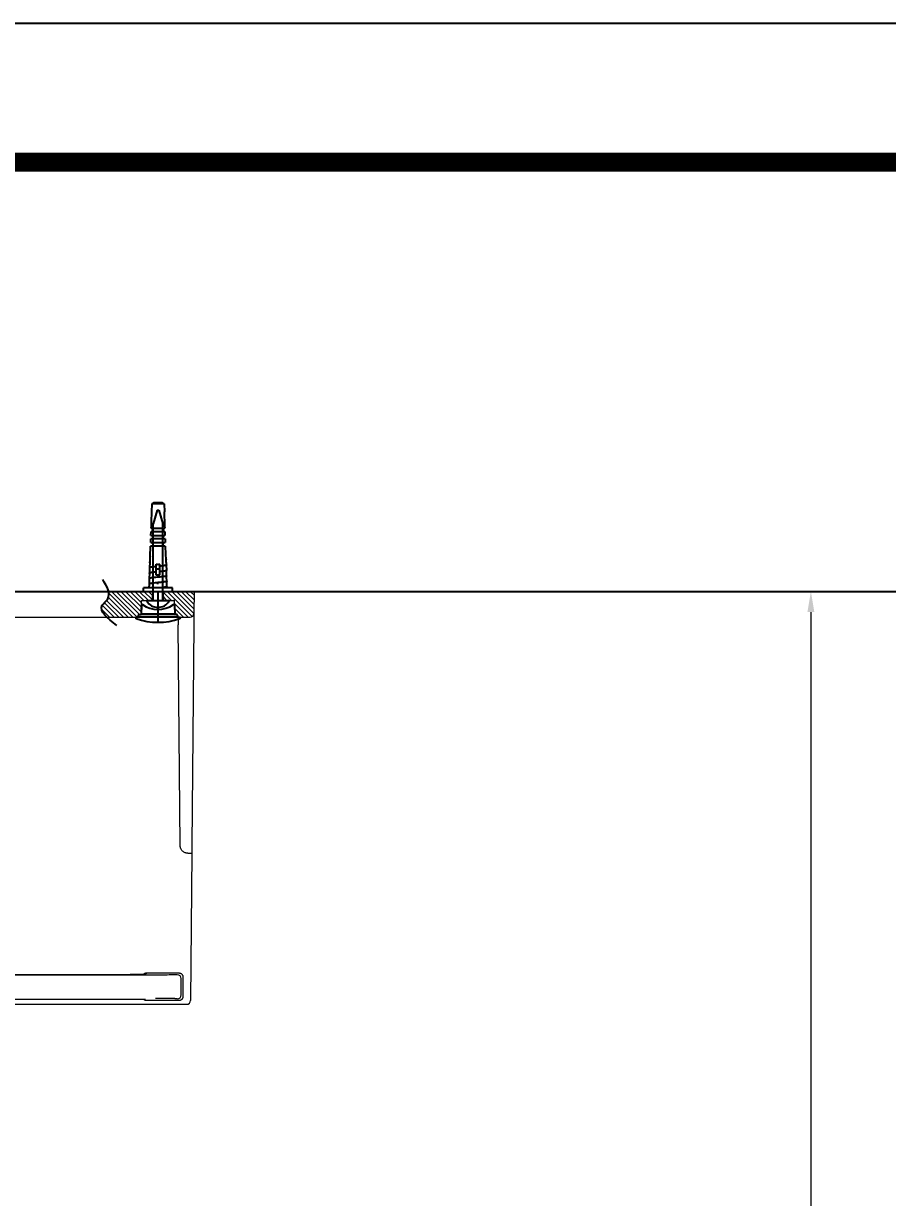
# Model space of a CAD drawing. Extents: x 0 to 3160, y 0 to 2315.
# Drawn here: x 1200.7 to 1535.6, y 1860.2 to 2315 of the extents above; entities that cross this region are included whole.
import ezdxf

# ---------------------------------------------------------------- set-up
doc = ezdxf.new("R2010")
doc.units = 0
doc.header["$LTSCALE"] = 10
doc.header["$MEASUREMENT"] = 0
doc.header["$PDMODE"] = 3
doc.header["$PDSIZE"] = -10
doc.layers.get('0').update_dxf_attribs({"linetype": 'CONTINUOUS'})
doc.layers.get('DEFPOINTS').update_dxf_attribs({"linetype": 'CONTINUOUS'})
for name, color, linetype in [('CASE', 7, 'CONTINUOUS'), ('M4스크류', 6, 'CONTINUOUS'), ('Screw Cap', 4, 'CONTINUOUS'), ('ㄱ PIPE', 4, 'CONTINUOUS'), ('고압호스', 2, 'CONTINUOUS')]:
    doc.layers.add(name, color=color, linetype=linetype)
doc.styles.add('Daelim Dimension', font='')
doc.styles.get('Daelim Dimension').set_extended_font_data('나눔고딕')
doc.dimstyles.new('DEFAULT', dxfattribs={"dimscale": 2, "dimtxt": 2, "dimasz": 2, "dimexe": 0, "dimexo": 2, "dimgap": 1, "dimtad": 1, "dimdec": 1, "dimzin": 9, "dimdsep": 46, "dimtxsty": 'Daelim Dimension', "dimcen": 0.5, "dimclrd": 252, "dimclre": 252, "dimclrt": 3, "dimadec": 1, "dimazin": 0, "dimtfac": 1, "dimtdec": 1, "dimtix": 1, "dimtmove": 0, "dimatfit": 3, "dimfxl": 1, "dimtolj": 1, "dimtzin": 1, "dimlwd": 9, "dimlwe": 9, "dimarcsym": 0})

# ---------------------------------------------------------------- blocks, each defined once
blk = doc.blocks.new('*D17')
at = {"color": 5, "lineweight": 9, "ltscale": 0.5, "transparency": 16777216}
for p, q in [((1340.09, 2095.02), (1507.89, 2095.02)), ((1505.89, 2087.02), (1505.89, 1551.24)), ((1045.83, 1543.24), (1507.89, 1543.24))]:
    blk.add_line(p, q, dxfattribs=at)
at = {"color": 5, "ltscale": 0.5, "transparency": 16777216}
for points in [[(1504.55, 2087.02), (1507.22, 2087.02), (1505.89, 2095.02)], [(1504.55, 1551.24), (1507.22, 1551.24), (1505.89, 1543.24)]]:
    blk.add_solid(points, dxfattribs=at)
at = {"layer": 'DEFPOINTS', "color": 0, "ltscale": 0.5, "transparency": 16777216}
for p in [(1336.09, 2095.02), (1041.83, 1543.24), (1505.89, 1543.24)]:
    blk.add_point(p, dxfattribs=at)
at = {"color": 7, "ltscale": 0.5, "transparency": 16777216, "insert": (1493, 1819.13), "char_height": 20, "attachment_point": 5, "rotation": 90, "style": 'Daelim Dimension'}
blk.add_mtext('\\A1;552', dxfattribs=at)

msp = doc.modelspace()

# ---------------------------------------------------------------- hatches: boundary and pattern name
at = {"linetype": 'Continuous', "lineweight": 15}
h = msp.add_hatch(dxfattribs=at)
h.set_pattern_fill('ANSI31', scale=0.4, style=0)
h.set_pattern_definition([(315, (-3767.816, 2034.5955), (-0.8980256, -0.8980256), [])])
edge = h.paths.add_edge_path()
edge.add_arc((1246.04, 2086.32), 0.3, 270, 359, ccw=False)
edge.add_line((1246.04, 2086.02), (1245.23, 2086.02))
edge.add_line((1245.23, 2086.02), (1245.22, 2085.32))
edge.add_arc((1244.92, 2085.32), 0.3, 270, 359, ccw=False)
edge.add_line((1244.92, 2085.02), (1244.92, 2085.02))
edge.add_line((1244.92, 2085.02), (1232.96, 2085.02))
edge.add_spline(control_points=[(1232.96, 2085.02), (1231.31, 2086.62), (1229.86, 2089.05), (1233.86, 2092.01), (1233.92, 2093.98), (1233.66, 2095.02)], knot_values=[3.824127, 3.824127, 3.824127, 3.824127, 9.603777, 12.869492, 16.091806, 16.091806, 16.091806, 16.091806], degree=3, periodic=0)
edge.add_line((1233.66, 2095.02), (1250.68, 2095.02))
edge.add_line((1250.68, 2095.02), (1250.5, 2091.52))
edge.add_line((1250.5, 2091.52), (1246.43, 2091.52))
edge.add_line((1246.43, 2091.52), (1246.34, 2086.32))
h.paths.add_polyline_path([(1266.76, 2086.51, -0.41166), (1265.26, 2085.02), (1260.74, 2085.02, -0.409111), (1260.44, 2085.32), (1260.43, 2086.02), (1259.63, 2086.02, -0.408572), (1259.33, 2086.32, -0.000462), (1259.33, 2086.32), (1259.24, 2091.52), (1255.16, 2091.52), (1254.98, 2095.02), (1266.83, 2095.02)])

# ---------------------------------------------------------------- linework, layer by layer
at = {"ltscale": 0.5}
msp.add_line((659.63, 2095.02), (2174.68, 2095.02), dxfattribs=at)
at = {"color": 7, "linetype": 'Continuous', "lineweight": 15}
for p, q in [((826.83, 2095.02), (1256.83, 2095.02)), ((1266.83, 2095.02), (1233.66, 2095.02)), ((1250.68, 2095.02), (1250.5, 2091.52)), ((1255.16, 2091.52), (1254.98, 2095.02)), ((1266.83, 2095.02), (1266.76, 2086.51)), ((1246.34, 2086.32), (1246.43, 2091.52)), ((1246.43, 2091.52), (1250.5, 2091.52)), ((1255.16, 2091.52), (1259.24, 2091.52)), ((1259.33, 2086.32), (1259.24, 2091.52)), ((1083.08, 2085.02), (1256.76, 2085.02)), ((1232.96, 2085.02), (1244.92, 2085.02)), ((1244.92, 2085.02), (1260.74, 2085.02)), ((1245.23, 2086.02), (1245.22, 2085.32)), ((1245.22, 2085.32), (1260.44, 2085.32)), ((1245.23, 2086.02), (1246.04, 2086.02)), ((1246.04, 2086.02), (1259.63, 2086.02)), ((1259.33, 2086.32), (1246.34, 2086.32)), ((1259.63, 2086.02), (1260.43, 2086.02)), ((1260.44, 2085.32), (1260.43, 2086.02)), ((1260.74, 2085.02), (1265.26, 2085.02)), ((1261.45, 1996.51), (1260.7, 2082.05)), ((1266.72, 2082.05), (1265.97, 1996.51)), ((1265.95, 1993.54), (1265.45, 1936.51)), ((1248.33, 1947.01), (1248, 1946.68)), ((1248.17, 1947.17), (1261, 1947.17)), ((1081.73, 1946.57), (1242.01, 1946.57)), ((1261.83, 1938.65), (1261.83, 1945)), ((1262.5, 1945.67), (1262.5, 1937.98)), ((1082.14, 1937.08), (1242.01, 1937.08)), ((1087.48, 1935.02), (1263.95, 1935.02)), ((1261, 1936.48), (1248.17, 1936.48))]:
    msp.add_line(p, q, dxfattribs=at)
at = {"color": 8, "linetype": 'Continuous', "lineweight": 15}
for p, q in [((1248.33, 1947.01), (1248.17, 1947.17)), ((1251.83, 1946.36), (1078.97, 1946.36))]:
    msp.add_line(p, q, dxfattribs=at)
at = {"ltscale": 0.5}
msp.add_lwpolyline([(0, 0), (3159.52, 0), (3159.52, 2315.04), (0, 2315.04)], close=True, dxfattribs=at)
at = {"color": 5, "linetype": 'ByBlock', "lineweight": 200, "const_width": 7.28}
msp.add_lwpolyline([(50.81, 99.13), (3108.41, 99.13), (3108.41, 2261.29), (50.81, 2261.29)], close=True, dxfattribs=at)
at = {"color": 7, "linetype": 'Continuous', "lineweight": 15}
for centre, radius, start, end in [((1244.92, 2085.32), 0.3, 270, 359), ((1246.04, 2086.32), 0.3, 270, 359), ((1259.63, 2086.32), 0.3, 181, 270), ((1260.74, 2085.32), 0.3, 181, 270), ((1265.26, 2086.52), 1.5, 270, 359.5), ((1265.26, 2086.52), 1.5, 270, 359.5), ((1265.2, 2036.55), 43.02, 269.0012, 270.9988), ((1260.33, 1945), 1.5, 0.0198, 89.9802), ((1260.33, 1938.65), 1.5, 270.0204, 359.9802), ((1263.95, 1936.52), 1.5, 270, 359.5)]:
    msp.add_arc(centre, radius, start, end, dxfattribs=at)
for points, knots in [([(1256.83, 2095.02), (1256.93, 2095.02), (1257.14, 2095.02), (1257.44, 2095.02), (1257.75, 2095.02), (1258.05, 2095.02), (1258.35, 2095.02), (1258.87, 2095.02), (1259.6, 2095.02), (1260.53, 2095.02), (1261.44, 2095.02), (1262.62, 2095.02), (1263.95, 2095.02), (1265.04, 2095.02), (1265.73, 2095.02), (1266.14, 2095.02), (1266.46, 2095.02), (1266.65, 2095.02), (1266.76, 2095.02), (1266.82, 2095.02), (1266.83, 2095.02), (1266.83, 2095.02)], [0, 0, 0, 0, 0.019454, 0.038873, 0.058277, 0.077682, 0.097107, 0.11657, 0.178317, 0.240097, 0.304418, 0.368771, 0.500007, 0.631242, 0.695562, 0.759916, 0.821663, 0.883444, 0.922312, 0.961116, 1, 1, 1, 1]), ([(1256.76, 2085.02), (1256.85, 2085.02), (1257.06, 2085.02), (1257.4, 2085.02), (1257.83, 2085.02), (1258.44, 2085.02), (1259.14, 2085.02), (1259.91, 2085.02), (1260.66, 2085.02), (1261.66, 2085.02), (1262.81, 2085.02), (1263.75, 2085.02), (1264.33, 2085.02), (1264.66, 2085.02), (1264.93, 2085.02), (1265.11, 2085.02), (1265.21, 2085.02), (1265.25, 2085.02), (1265.26, 2085.02), (1265.26, 2085.02)], [0, 0, 0, 0, 0.020334, 0.046542, 0.078619, 0.116565, 0.185242, 0.240092, 0.299666, 0.368767, 0.500004, 0.631242, 0.700341, 0.759917, 0.814765, 0.883444, 0.932729, 0.971584, 1, 1, 1, 1]), ([(1266.76, 2086.51), (1266.76, 2086.51), (1266.76, 2086.51), (1266.76, 2086.49), (1266.76, 2086.47), (1266.76, 2086.43), (1266.76, 2086.39), (1266.76, 2086.34), (1266.76, 2086.27), (1266.75, 2086.17), (1266.75, 2086.02), (1266.75, 2085.79), (1266.75, 2085.52), (1266.75, 2085.21), (1266.74, 2084.87), (1266.74, 2084.5), (1266.74, 2084.11), (1266.73, 2083.71), (1266.73, 2083.3), (1266.73, 2082.89), (1266.72, 2082.47), (1266.72, 2082.19), (1266.72, 2082.05)], [0, 0, 0, 0, 0.030245, 0.060292, 0.090208, 0.12006, 0.149914, 0.179837, 0.209897, 0.240157, 0.304411, 0.36874, 0.434345, 0.500026, 0.565631, 0.631313, 0.695568, 0.759899, 0.820177, 0.879931, 0.939693, 1, 1, 1, 1]), ([(1264.45, 1993.54), (1264.39, 1993.54), (1264.28, 1993.54), (1264.12, 1993.55), (1263.96, 1993.57), (1263.81, 1993.6), (1263.65, 1993.64), (1263.5, 1993.69), (1263.21, 1993.79), (1262.79, 1994.01), (1262.32, 1994.39), (1261.93, 1994.86), (1261.7, 1995.31), (1261.57, 1995.68), (1261.5, 1995.95), (1261.46, 1996.23), (1261.45, 1996.42), (1261.45, 1996.51)], [0, 0, 0, 0, 0.034564, 0.068883, 0.103058, 0.137187, 0.171371, 0.205709, 0.2403, 0.370103, 0.500022, 0.629828, 0.759748, 0.820058, 0.879846, 0.939649, 1, 1, 1, 1]), ([(1265.97, 1996.51), (1265.97, 1996.51), (1265.97, 1996.51), (1265.97, 1996.49), (1265.97, 1996.47), (1265.97, 1996.44), (1265.97, 1996.41), (1265.97, 1996.36), (1265.97, 1996.25), (1265.97, 1996.04), (1265.96, 1995.66), (1265.96, 1995.18), (1265.96, 1994.74), (1265.95, 1994.37), (1265.95, 1994.1), (1265.95, 1993.82), (1265.95, 1993.63), (1265.95, 1993.54)], [0, 0, 0, 0, 0.034564, 0.068883, 0.103058, 0.137187, 0.171371, 0.205709, 0.2403, 0.370103, 0.500022, 0.629828, 0.759748, 0.820058, 0.879846, 0.939649, 1, 1, 1, 1]), ([(1247.31, 1946.68), (1247.31, 1946.69), (1247.35, 1946.77), (1247.46, 1946.88), (1247.61, 1947.01), (1247.85, 1947.14), (1248.04, 1947.16), (1248.17, 1947.17)], [0, 0, 0, 0, 0.04955, 0.246143, 0.442188, 0.638792, 1, 1, 1, 1]), ([(1261, 1947.17), (1261.04, 1947.17), (1261.12, 1947.17), (1261.23, 1947.16), (1261.34, 1947.13), (1261.45, 1947.11), (1261.62, 1947.05), (1261.83, 1946.93), (1262.07, 1946.74), (1262.26, 1946.5), (1262.39, 1946.26), (1262.46, 1946.05), (1262.49, 1945.86), (1262.5, 1945.74), (1262.5, 1945.67)], [0, 0, 0, 0, 0.048315, 0.096225, 0.144003, 0.191928, 0.240274, 0.370019, 0.499969, 0.629704, 0.759714, 0.839942, 0.91961, 1, 1, 1, 1]), ([(1248, 1946.68), (1248, 1946.68), (1248, 1946.67), (1247.98, 1946.67), (1247.96, 1946.67), (1247.93, 1946.66), (1247.87, 1946.66), (1247.76, 1946.65), (1247.56, 1946.64), (1247.31, 1946.63), (1246.89, 1946.62), (1246.24, 1946.6), (1245.44, 1946.59), (1244.74, 1946.59), (1244.2, 1946.58), (1243.65, 1946.58), (1243.16, 1946.58), (1242.73, 1946.57), (1242.37, 1946.57), (1242.13, 1946.57), (1242.01, 1946.57)], [0, 0, 0, 0, 0.023374, 0.046706, 0.070028, 0.093369, 0.116761, 0.178521, 0.240336, 0.304608, 0.368935, 0.50003, 0.63112, 0.695386, 0.759708, 0.82146, 0.883267, 0.922189, 0.961053, 1, 1, 1, 1]), ([(1260.33, 1946.5), (1260.33, 1946.5), (1260.32, 1946.5), (1260.3, 1946.49), (1260.25, 1946.48), (1260.15, 1946.47), (1259.97, 1946.46), (1259.69, 1946.45), (1259.35, 1946.43), (1258.77, 1946.42), (1257.83, 1946.4), (1256.69, 1946.38), (1255.69, 1946.37), (1254.95, 1946.37), (1254.19, 1946.36), (1253.45, 1946.36), (1252.77, 1946.36), (1252.25, 1946.36), (1251.96, 1946.36), (1251.83, 1946.36)], [0, 0, 0, 0, 0.020342, 0.046585, 0.078724, 0.116759, 0.185443, 0.240332, 0.299883, 0.368932, 0.500029, 0.631121, 0.700218, 0.75971, 0.814648, 0.883267, 0.932709, 0.971623, 1, 1, 1, 1]), ([(1262.5, 1937.98), (1262.5, 1937.94), (1262.49, 1937.86), (1262.48, 1937.73), (1262.45, 1937.61), (1262.4, 1937.44), (1262.31, 1937.24), (1262.16, 1937.02), (1261.97, 1936.83), (1261.76, 1936.68), (1261.53, 1936.57), (1261.36, 1936.53), (1261.28, 1936.51)], [0, 0, 0, 0, 0.06083, 0.121254, 0.181698, 0.242591, 0.371232, 0.500107, 0.62873, 0.757622, 0.878729, 1, 1, 1, 1]), ([(1242.01, 1937.08), (1242.08, 1937.08), (1242.22, 1937.08), (1242.44, 1937.08), (1242.66, 1937.08), (1242.87, 1937.08), (1243.2, 1937.07), (1243.65, 1937.07), (1244.2, 1937.07), (1244.74, 1937.06), (1245.44, 1937.06), (1246.24, 1937.05), (1246.89, 1937.03), (1247.31, 1937.02), (1247.56, 1937.01), (1247.76, 1937), (1247.88, 1936.99), (1247.95, 1936.99), (1247.99, 1936.98), (1248, 1936.98), (1248, 1936.97)], [0, 0, 0, 0, 0.02337, 0.046699, 0.070017, 0.093355, 0.116744, 0.178495, 0.240303, 0.304568, 0.368891, 0.499981, 0.631076, 0.695347, 0.759675, 0.821434, 0.88325, 0.922177, 0.961047, 1, 1, 1, 1]), ([(1247.94, 1936.51), (1247.84, 1936.55), (1247.63, 1936.62), (1247.4, 1936.81), (1247.33, 1936.97), (1247.3, 1937.02)], [0, 0, 0, 0, 0.382819, 0.787854, 1, 1, 1, 1]), ([(1248.17, 1936.48), (1248.13, 1936.48), (1248.05, 1936.49), (1247.98, 1936.5), (1247.94, 1936.51)], [0, 0, 0, 0, 0.500891, 1, 1, 1, 1]), ([(1260.33, 1937.15), (1260.33, 1937.15), (1260.32, 1937.15), (1260.31, 1937.16), (1260.28, 1937.16), (1260.25, 1937.17), (1260.21, 1937.17), (1260.13, 1937.18), (1259.98, 1937.19), (1259.7, 1937.2), (1259.34, 1937.22), (1258.75, 1937.23), (1257.83, 1937.25), (1256.7, 1937.27), (1255.71, 1937.28), (1254.95, 1937.28), (1254.16, 1937.29), (1253.47, 1937.29), (1252.86, 1937.29), (1252.35, 1937.29), (1252, 1937.29), (1251.83, 1937.29)], [0, 0, 0, 0, 0.019485, 0.038936, 0.058372, 0.07781, 0.097268, 0.116763, 0.178531, 0.240337, 0.304617, 0.368937, 0.500031, 0.631121, 0.695395, 0.759709, 0.821468, 0.883267, 0.922193, 0.961056, 1, 1, 1, 1]), ([(1261.28, 1936.51), (1261.23, 1936.5), (1261.14, 1936.49), (1261.05, 1936.48), (1261, 1936.48)], [0, 0, 0, 0, 0.499128, 1, 1, 1, 1])]:
    msp.add_open_spline(points, degree=3, knots=knots, dxfattribs=at)
msp.add_open_spline([(1260.69, 2084.98), (1260.69, 2084.75), (1260.69, 2083.49), (1260.7, 2082.05)], degree=3, dxfattribs=at)
at = {"layer": 'CASE', "color": 7, "linetype": 'Continuous', "lineweight": 15}
msp.add_line((1263.33, 2095.02), (1266.83, 2095.02), dxfattribs=at)
msp.add_open_spline([(1263.33, 2095.02), (1263.33, 2095.02), (1263.33, 2095.02), (1263.32, 2095.02), (1263.29, 2095.02), (1263.26, 2095.02), (1263.2, 2095.02), (1263.09, 2095.02), (1262.88, 2095.02), (1262.61, 2095.02), (1262.17, 2095.02), (1261.46, 2095.02), (1260.59, 2095.02), (1259.83, 2095.02), (1259.24, 2095.02), (1258.63, 2095.02), (1258.09, 2095.02), (1257.62, 2095.02), (1257.23, 2095.02), (1256.96, 2095.02), (1256.83, 2095.02)], degree=3, knots=[0, 0, 0, 0, 0.023339, 0.046634, 0.069919, 0.093222, 0.116577, 0.178319, 0.240112, 0.304425, 0.368789, 0.500024, 0.631256, 0.695564, 0.759925, 0.82166, 0.883447, 0.92231, 0.961113, 1, 1, 1, 1], dxfattribs=at)
at = {"layer": 'M4스크류'}
for p, q in [((1252.53, 2126.52), (1250.93, 2121.19)), ((1252.53, 2126.52), (1253.13, 2126.52)), ((1253.13, 2126.52), (1254.73, 2121.19)), ((1250.93, 2091.52), (1250.93, 2121.19)), ((1254.73, 2091.52), (1254.73, 2121.19)), ((1252.83, 2095.02), (1252.83, 2082.9)), ((1248.68, 2091.52), (1256.98, 2091.52))]:
    msp.add_line(p, q, dxfattribs=at)
for centre, radius, start, end in [((1248.68, 2091.32), 0.2, 90, 212.0468), ((1252.83, 2093.92), 5.1, 212.0468, 327.9532), ((1250.61, 2091.32), 0.2, 90, 212.0468), ((1256.98, 2091.32), 0.2, 327.9532, 90), ((1258.92, 2091.32), 0.2, 327.9532, 90)]:
    msp.add_arc(centre, radius, start, end, dxfattribs=at)
at = {"layer": 'Screw Cap'}
for p, q in [((1246.4, 2089.52), (1246.33, 2086.22)), ((1246.58, 2089.83), (1246.4, 2089.52)), ((1259.08, 2089.83), (1259.26, 2089.52)), ((1259.26, 2089.52), (1259.33, 2086.22)), ((1245.21, 2085.02), (1244.21, 2085.02)), ((1244.21, 2085.02), (1244.21, 2084.66)), ((1245.22, 2085.63), (1245.21, 2085.02)), ((1245.62, 2086.02), (1246.13, 2086.02)), ((1260.04, 2086.02), (1259.53, 2086.02)), ((1260.44, 2085.63), (1260.45, 2085.02)), ((1260.45, 2085.02), (1261.45, 2085.02)), ((1261.45, 2085.02), (1261.45, 2084.66))]:
    msp.add_line(p, q, dxfattribs=at)
for centre, radius, start, end in [((1246.76, 2089.73), 0.2, 55.1039, 149.7773), ((1252.83, 2098.45), 10.42, 235.1039, 304.8961), ((1258.91, 2089.73), 0.2, 30.2227, 124.8961), ((1244.41, 2084.66), 0.2, 180, 250.5697), ((1252.83, 2108.53), 25.5, 250.5697, 289.4303), ((1245.62, 2085.62), 0.4, 90, 179), ((1246.13, 2086.22), 0.2, 270, 359), ((1259.53, 2086.22), 0.2, 181, 270), ((1260.04, 2085.62), 0.4, 1, 90), ((1261.25, 2084.66), 0.2, 289.4303, 0)]:
    msp.add_arc(centre, radius, start, end, dxfattribs=at)
at = {"layer": 'ㄱ PIPE'}
for p, q in [((1250.47, 2128.89), (1250.36, 2125.82)), ((1255.2, 2128.89), (1250.47, 2128.89)), ((1251.26, 2129.44), (1254.41, 2129.44)), ((1255.2, 2128.89), (1255.3, 2125.82)), ((1250.36, 2125.82), (1250.46, 2125.82)), ((1255.2, 2125.82), (1255.3, 2125.82)), ((1250.03, 2113.9), (1250.08, 2115.33)), ((1255.58, 2115.33), (1250.08, 2115.33)), ((1250.13, 2116.72), (1250.18, 2118.13)), ((1250.13, 2116.72), (1255.53, 2116.72)), ((1255.48, 2118.13), (1250.18, 2118.13)), ((1250.23, 2119.52), (1255.43, 2119.52)), ((1255.48, 2118.13), (1255.53, 2116.72)), ((1255.58, 2115.33), (1255.64, 2113.9)), ((1249.83, 2108.48), (1249.98, 2112.56)), ((1255.68, 2112.56), (1249.98, 2112.56)), ((1250.03, 2113.9), (1255.64, 2113.9)), ((1255.68, 2112.56), (1255.8, 2109.44)), ((1249.67, 2106.22), (1249.6, 2104.23)), ((1249.66, 2106.2), (1249.67, 2106.2)), ((1249.75, 2106.22), (1249.67, 2106.22)), ((1249.76, 2106.38), (1249.83, 2108.29)), ((1249.76, 2106.37), (1249.76, 2106.38)), ((1249.78, 2108.3), (1249.83, 2108.27)), ((1249.83, 2108.45), (1249.83, 2108.48)), ((1249.83, 2108.33), (1249.83, 2108.45)), ((1249.83, 2108.29), (1249.83, 2108.33)), ((1255.8, 2109.44), (1255.8, 2109.39)), ((1255.8, 2109.39), (1255.8, 2109.34)), ((1255.8, 2109.34), (1255.87, 2107.43)), ((1255.87, 2107.43), (1255.87, 2107.42)), ((1255.87, 2107.42), (1255.88, 2107.2)), ((1255.88, 2107.2), (1255.96, 2107.25)), ((1255.88, 2107.2), (1255.91, 2106.22)), ((1255.99, 2106.22), (1255.91, 2106.22)), ((1255.99, 2106.22), (1256.02, 2105.29)), ((1249.53, 2102.01), (1249.46, 2100.01)), ((1249.6, 2104.1), (1249.53, 2102.12)), ((1252.13, 2101.26), (1252.13, 2105.55)), ((1253.53, 2103.59), (1252.13, 2103.59)), ((1253.53, 2101.26), (1253.53, 2105.55)), ((1256.03, 2105.15), (1256.1, 2103.18)), ((1256.33, 2096.42), (1256.1, 2103.05)), ((1249.38, 2097.84), (1249.33, 2096.42)), ((1249.45, 2099.92), (1249.38, 2097.9)), ((1253.53, 2101.26), (1252.13, 2101.26)), ((1252.83, 2098.39), (1252.83, 2098.73)), ((1252.83, 2097.82), (1252.83, 2098.39)), ((1247.23, 2095.02), (1247.23, 2096.42)), ((1258.43, 2096.42), (1247.23, 2096.42)), ((1247.23, 2095.02), (1258.43, 2095.02)), ((1258.43, 2095.02), (1258.43, 2096.42))]:
    msp.add_line(p, q, dxfattribs=at)
for centre, radius, start, end in [((1253.81, 2124.95), 5.16, 119.6258, 130.3591), ((1251.85, 2124.95), 5.16, 49.6409, 60.3742), ((1250.12, 2118.88), 0.755, 274.6112, 288.6871), ((1250.19, 2118.82), 0.666, 345.4868, 359.9497), ((1250.27, 2116.02), 0.665, 0.075, 16.3556), ((1250.27, 2116.02), 0.663, 345.1898, 359.9404), ((1255.39, 2116.02), 0.665, 163.6456, 179.9235), ((1255.39, 2116.02), 0.663, 180.0585, 194.811), ((1255.48, 2118.82), 0.666, 180.0482, 194.5091), ((1255.54, 2118.88), 0.754, 251.3117, 265.3932), ((1250.27, 2113.22), 0.664, 0.0647, 15.3993), ((1250.27, 2113.22), 0.664, 344.0446, 359.927), ((1255.39, 2113.22), 0.664, 164.6013, 179.9346), ((1255.39, 2113.22), 0.664, 180.0726, 195.9557), ((1249.82, 2106.51), 0.349, 242.1008, 242.4647), ((1250.15, 2105.21), 1.22, 107.6221, 108.5225), ((1255.95, 2103.32), 0.307, 297.4078, 300.1551)]:
    msp.add_arc(centre, radius, start, end, dxfattribs=at)
msp.add_ellipse((1252.83, 2107.71), major_axis=(-3.1, 0), ratio=0.716891, start_param=1.343379, end_param=1.798213, dxfattribs=at)
for points in [[(1250.23, 2119.52), (1250.31, 2121.62), (1250.38, 2123.72), (1250.46, 2125.82)], [(1255.2, 2125.82), (1255.28, 2123.72), (1255.36, 2121.62), (1255.43, 2119.52)]]:
    msp.add_open_spline(points, degree=3, dxfattribs=at)
for points, knots in [([(1250.85, 2118.82), (1250.85, 2118.91), (1250.82, 2119.08), (1250.68, 2119.29), (1250.48, 2119.45), (1250.31, 2119.5), (1250.23, 2119.52)], [0, 0, 0, 0, 0.249869, 0.499812, 0.749865, 1, 1, 1, 1]), ([(1250.92, 2115.85), (1250.88, 2115.72), (1250.72, 2115.47), (1250.46, 2115.35), (1250.32, 2115.33)], [0, 0, 0, 0, 0.499543, 1, 1, 1, 1]), ([(1250.34, 2116.71), (1250.47, 2116.69), (1250.72, 2116.57), (1250.87, 2116.34), (1250.91, 2116.21)], [0, 0, 0, 0, 0.500401, 1, 1, 1, 1]), ([(1250.83, 2118.66), (1250.8, 2118.54), (1250.68, 2118.33), (1250.47, 2118.2), (1250.36, 2118.16)], [0, 0, 0, 0, 0.499679, 1, 1, 1, 1]), ([(1254.75, 2116.21), (1254.79, 2116.34), (1254.94, 2116.57), (1255.2, 2116.69), (1255.33, 2116.71)], [0, 0, 0, 0, 0.499583, 1, 1, 1, 1]), ([(1255.34, 2115.33), (1255.2, 2115.35), (1254.94, 2115.47), (1254.78, 2115.72), (1254.75, 2115.85)], [0, 0, 0, 0, 0.500456, 1, 1, 1, 1]), ([(1254.81, 2118.82), (1254.81, 2118.91), (1254.84, 2119.08), (1254.98, 2119.29), (1255.19, 2119.45), (1255.35, 2119.5), (1255.43, 2119.52)], [0, 0, 0, 0, 0.249875, 0.499813, 0.749838, 1, 1, 1, 1]), ([(1255.3, 2118.16), (1255.19, 2118.2), (1254.98, 2118.33), (1254.86, 2118.54), (1254.83, 2118.66)], [0, 0, 0, 0, 0.500315, 1, 1, 1, 1]), ([(1250.37, 2113.9), (1250.5, 2113.87), (1250.74, 2113.75), (1250.88, 2113.52), (1250.91, 2113.4)], [0, 0, 0, 0, 0.500367, 1, 1, 1, 1]), ([(1250.91, 2113.04), (1250.88, 2112.93), (1250.75, 2112.72), (1250.54, 2112.59), (1250.42, 2112.56)], [0, 0, 0, 0, 0.499704, 1, 1, 1, 1]), ([(1254.75, 2113.4), (1254.78, 2113.52), (1254.93, 2113.75), (1255.17, 2113.87), (1255.29, 2113.9)], [0, 0, 0, 0, 0.499633, 1, 1, 1, 1]), ([(1255.24, 2112.56), (1255.13, 2112.59), (1254.91, 2112.72), (1254.78, 2112.93), (1254.75, 2113.04)], [0, 0, 0, 0, 0.500295, 1, 1, 1, 1]), ([(1249.76, 2106.37), (1249.72, 2106.36), (1249.67, 2106.34), (1249.62, 2106.31), (1249.6, 2106.29), (1249.6, 2106.27), (1249.61, 2106.24), (1249.63, 2106.22), (1249.65, 2106.21), (1249.66, 2106.2)], [0, 0, 0, 0, 0.379488, 0.510506, 0.607515, 0.683023, 0.760786, 0.862936, 1, 1, 1, 1]), ([(1249.83, 2108.45), (1249.8, 2108.44), (1249.77, 2108.43), (1249.73, 2108.4), (1249.72, 2108.38), (1249.72, 2108.35), (1249.73, 2108.33), (1249.75, 2108.31), (1249.77, 2108.3), (1249.78, 2108.3)], [0, 0, 0, 0, 0.348814, 0.468764, 0.560474, 0.639941, 0.730031, 0.84748, 1, 1, 1, 1]), ([(1249.9, 2108.48), (1249.9, 2108.48), (1249.87, 2108.47), (1249.85, 2108.46), (1249.83, 2108.45)], [0, 0, 0, 0, 0.269435, 1, 1, 1, 1]), ([(1255.8, 2109.44), (1255.8, 2109.43), (1255.81, 2109.41), (1255.8, 2109.4), (1255.8, 2109.39)], [0, 0, 0, 0, 0.505744, 1, 1, 1, 1]), ([(1255.87, 2107.42), (1255.9, 2107.41), (1255.95, 2107.39), (1256, 2107.36), (1256.02, 2107.34), (1256.03, 2107.31), (1256.02, 2107.29), (1256, 2107.27), (1255.98, 2107.26), (1255.96, 2107.25)], [0, 0, 0, 0, 0.378828, 0.50927, 0.605736, 0.680799, 0.758683, 0.861604, 1, 1, 1, 1]), ([(1255.96, 2107.25), (1255.96, 2107.25), (1255.93, 2107.23), (1255.9, 2107.22), (1255.88, 2107.21)], [0, 0, 0, 0, 0.217103, 1, 1, 1, 1]), ([(1249.53, 2102.12), (1249.51, 2102.11), (1249.47, 2102.08), (1249.49, 2102.04), (1249.51, 2102.02), (1249.52, 2102.01)], [0, 0, 0, 0, 0.499346, 0.704042, 1, 1, 1, 1]), ([(1249.65, 2102.17), (1249.64, 2102.17), (1249.6, 2102.16), (1249.55, 2102.14), (1249.53, 2102.12)], [0, 0, 0, 0, 0.301192, 1, 1, 1, 1]), ([(1249.6, 2104.23), (1249.58, 2104.22), (1249.56, 2104.21), (1249.53, 2104.17), (1249.56, 2104.13), (1249.58, 2104.11), (1249.6, 2104.1)], [0, 0, 0, 0, 0.307437, 0.503876, 0.697777, 1, 1, 1, 1]), ([(1249.71, 2104.28), (1249.7, 2104.27), (1249.66, 2104.26), (1249.63, 2104.25), (1249.6, 2104.23)], [0, 0, 0, 0, 0.290773, 1, 1, 1, 1]), ([(1252.13, 2102.52), (1251.86, 2102.49), (1251.35, 2102.44), (1250.65, 2102.36), (1250.15, 2102.29), (1249.83, 2102.22), (1249.71, 2102.19), (1249.65, 2102.17)], [0, 0, 0, 0, 0.328302, 0.616296, 0.844922, 0.932372, 1, 1, 1, 1]), ([(1252.13, 2104.62), (1251.87, 2104.59), (1251.37, 2104.54), (1250.69, 2104.46), (1250.2, 2104.39), (1249.89, 2104.32), (1249.77, 2104.29), (1249.71, 2104.28)], [0, 0, 0, 0, 0.32754, 0.615014, 0.843903, 0.931689, 1, 1, 1, 1]), ([(1256.03, 2105.15), (1255.99, 2105.13), (1255.88, 2105.09), (1255.69, 2105.05), (1255.45, 2105), (1255.14, 2104.95), (1254.79, 2104.91), (1254.25, 2104.84), (1253.83, 2104.8), (1253.53, 2104.77)], [0, 0, 0, 0, 0.053308, 0.130726, 0.231297, 0.353196, 0.494003, 0.650922, 1, 1, 1, 1]), ([(1256.09, 2103.05), (1256.05, 2103.03), (1255.94, 2103), (1255.75, 2102.95), (1255.49, 2102.9), (1255.18, 2102.85), (1254.82, 2102.81), (1254.27, 2102.74), (1253.83, 2102.69), (1253.53, 2102.66)], [0, 0, 0, 0, 0.052672, 0.129778, 0.230167, 0.352061, 0.49308, 0.650248, 1, 1, 1, 1]), ([(1256.03, 2105.29), (1256.04, 2105.28), (1256.07, 2105.26), (1256.1, 2105.22), (1256.08, 2105.17), (1256.05, 2105.16), (1256.03, 2105.15)], [0, 0, 0, 0, 0.311179, 0.506036, 0.696613, 1, 1, 1, 1]), ([(1256.1, 2103.18), (1256.12, 2103.16), (1256.16, 2103.14), (1256.15, 2103.1), (1256.13, 2103.08), (1256.12, 2103.07), (1256.1, 2103.06)], [0, 0, 0, 0, 0.499266, 0.592782, 0.701196, 1, 1, 1, 1]), ([(1249.38, 2097.9), (1249.37, 2097.89), (1249.36, 2097.87), (1249.37, 2097.85), (1249.38, 2097.84)], [0, 0, 0, 0, 0.51074, 1, 1, 1, 1]), ([(1249.53, 2097.97), (1249.5, 2097.96), (1249.45, 2097.94), (1249.4, 2097.91), (1249.38, 2097.9)], [0, 0, 0, 0, 0.606571, 1, 1, 1, 1]), ([(1249.45, 2100.01), (1249.44, 2100), (1249.41, 2099.97), (1249.44, 2099.93), (1249.45, 2099.92)], [0, 0, 0, 0, 0.502768, 1, 1, 1, 1]), ([(1249.59, 2100.07), (1249.56, 2100.06), (1249.52, 2100.05), (1249.47, 2100.02), (1249.45, 2100.01)], [0, 0, 0, 0, 0.584487, 1, 1, 1, 1]), ([(1252.83, 2098.39), (1252.47, 2098.36), (1251.79, 2098.29), (1250.97, 2098.21), (1250.39, 2098.13), (1250.04, 2098.08), (1249.76, 2098.03), (1249.6, 2097.99), (1249.53, 2097.97)], [0, 0, 0, 0, 0.324059, 0.616628, 0.741961, 0.849254, 0.935862, 1, 1, 1, 1]), ([(1256.15, 2100.95), (1256.1, 2100.93), (1255.97, 2100.89), (1255.74, 2100.84), (1255.42, 2100.78), (1255.04, 2100.73), (1254.59, 2100.67), (1253.91, 2100.6), (1253.02, 2100.51), (1251.95, 2100.41), (1251.1, 2100.32), (1250.5, 2100.24), (1250.13, 2100.19), (1249.83, 2100.14), (1249.66, 2100.1), (1249.59, 2100.07)], [0, 0, 0, 0, 0.024241, 0.060986, 0.109567, 0.168723, 0.236981, 0.312476, 0.477022, 0.644845, 0.798119, 0.864133, 0.92069, 0.966315, 1, 1, 1, 1]), ([(1256.21, 2098.85), (1256.19, 2098.84), (1256.13, 2098.82), (1255.99, 2098.78), (1255.76, 2098.73), (1255.42, 2098.68), (1255, 2098.62), (1254.52, 2098.56), (1253.79, 2098.49), (1253.22, 2098.43), (1252.83, 2098.39)], [0, 0, 0, 0, 0.021732, 0.050251, 0.127335, 0.229799, 0.354748, 0.498631, 0.657287, 1, 1, 1, 1]), ([(1256.17, 2100.97), (1256.17, 2100.97), (1256.16, 2100.96), (1256.16, 2100.96), (1256.15, 2100.95)], [0, 0, 0, 0, 0.23238, 1, 1, 1, 1]), ([(1256.17, 2101.07), (1256.19, 2101.06), (1256.22, 2101.03), (1256.2, 2100.99), (1256.18, 2100.98), (1256.17, 2100.97)], [0, 0, 0, 0, 0.499933, 0.707275, 1, 1, 1, 1]), ([(1256.25, 2098.88), (1256.25, 2098.88), (1256.23, 2098.87), (1256.22, 2098.86), (1256.21, 2098.85)], [0, 0, 0, 0, 0.214272, 1, 1, 1, 1]), ([(1256.24, 2098.96), (1256.26, 2098.95), (1256.28, 2098.92), (1256.26, 2098.89), (1256.25, 2098.88)], [0, 0, 0, 0, 0.514194, 1, 1, 1, 1]), ([(1256.27, 2096.76), (1256.23, 2096.74), (1256.15, 2096.71), (1255.99, 2096.67), (1255.78, 2096.63), (1255.42, 2096.57), (1254.88, 2096.5), (1254.42, 2096.45), (1254.16, 2096.42)], [0, 0, 0, 0, 0.053557, 0.130132, 0.22894, 0.348774, 0.644637, 1, 1, 1, 1]), ([(1256.32, 2096.8), (1256.32, 2096.79), (1256.3, 2096.78), (1256.28, 2096.76), (1256.27, 2096.76)], [0, 0, 0, 0, 0.197038, 1, 1, 1, 1]), ([(1256.32, 2096.84), (1256.32, 2096.83), (1256.33, 2096.82), (1256.32, 2096.8), (1256.32, 2096.8)], [0, 0, 0, 0, 0.495865, 1, 1, 1, 1])]:
    msp.add_open_spline(points, degree=3, knots=knots, dxfattribs=at)
at = {"layer": '고압호스'}
msp.add_open_spline([(1236.85, 2081.82), (1233.33, 2084.52), (1228.61, 2088.13), (1235.31, 2093.09), (1233.04, 2096.9), (1231.45, 2099.57)], degree=3, knots=[0, 0, 0, 0, 9.603777, 12.869492, 20.557732, 20.557732, 20.557732, 20.557732], dxfattribs=at)

# ---------------------------------------------------------------- dimensions: what is measured, and where the dimension line sits
at = {"color": 5, "ltscale": 0.5}
dim = msp.add_linear_dim(base=(1505.89, 1543.24), p1=(1336.09, 2095.02), p2=(1041.83, 1543.24), angle=90, dimstyle='DEFAULT', override={"dimtxt": 10, "dimasz": 4, "dimexe": 1, "dimdec": 0, "dimclrd": 5, "dimclre": 5, "dimclrt": 7}, dxfattribs=at)
dim.commit()
dim.dimension.update_dxf_attribs({"geometry": '*D17', "text_midpoint": (1493, 1819.13)})

doc.saveas('drawing.dxf')
